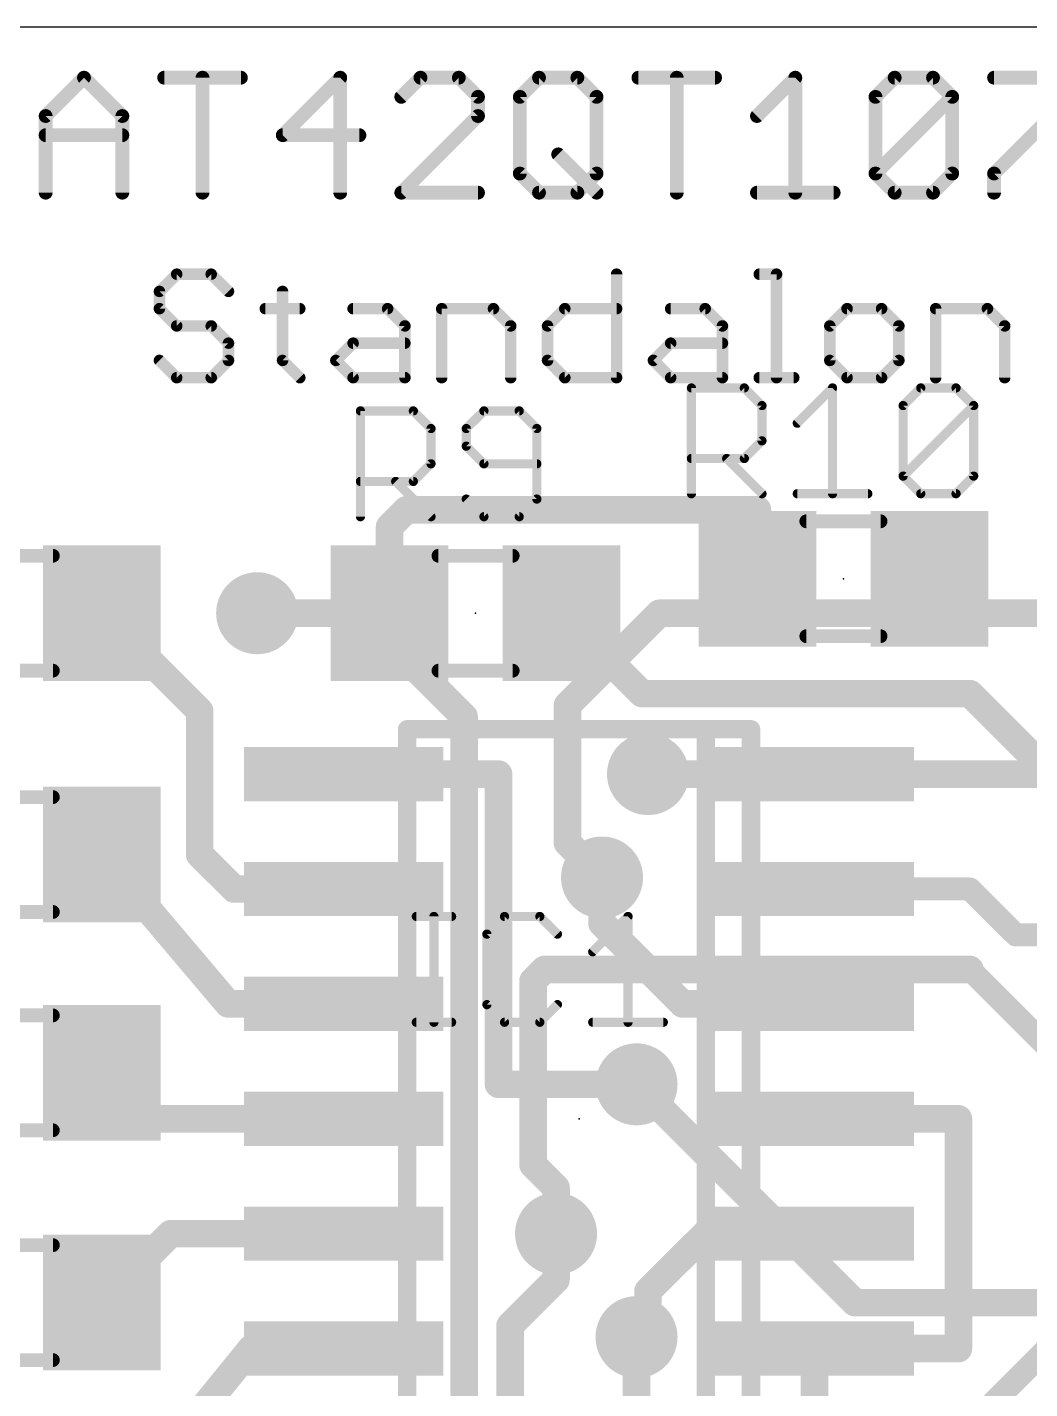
# Model space of a CAD drawing. Extents: x -13.6 to 16.6, y -4.1 to 21.3.
# Drawn here: x -6.22 to 4.85, y 6.29 to 21.34 of the extents above; entities that cross this region are included whole.
import ezdxf

# ---------------------------------------------------------------- set-up
doc = ezdxf.new("R2010")
doc.units = 0
for name, color, linetype in [('1', 12, 'CONTINUOUS'), ('16', 132, 'CONTINUOUS'), ('18', 110, 'CONTINUOUS'), ('20', 53, 'CONTINUOUS'), ('21', 53, 'CONTINUOUS'), ('23', 53, 'CONTINUOUS'), ('25', 253, 'CONTINUOUS'), ('51', 253, 'CONTINUOUS')]:
    doc.layers.add(name, color=color, linetype=linetype)

# ---------------------------------------------------------------- blocks, each defined once
blk = doc.blocks.new('RECT')
blk.add_solid([(-0.5, -0.5), (0.5, -0.5), (-0.5, 0.5), (0.5, 0.5)])
blk = doc.blocks.new('ROUNDV')
at = {"const_width": 0.5}
blk.add_lwpolyline([(0, -0.25, 1), (0, 0.25, 1), (0, -0.25)], format="xyb", dxfattribs=at)

msp = doc.modelspace()

# ---------------------------------------------------------------- linework, layer by layer
at = {"layer": '1'}
for points, const_width in [([(-2.032, 16.002), (-2.22, 15.814)], 0.3048), ([(1.844, 16.002), (-2.032, 16.002)], 0.3048), ([(1.844, 15.24), (1.844, 16.002)], 0.3048), ([(-2.22, 15.814), (-2.22, 14.859)], 0.3048), ([(3.744, 15.24), (4.125, 14.859)], 0.3048), ([(-4.318, 13.777), (-5.4, 14.859)], 0.3048), ([(-3.683, 14.859), (-2.22, 14.859)], 0.3048), ([(-0.32, 14.859), (0.569, 13.97)], 0.3048), ([(4.125, 14.859), (5.554, 14.859)], 0.3048), ([(0.569, 13.97), (4.191, 13.97)], 0.3048), ([(4.191, 13.97), (5.554, 12.607)], 0.3048), ([(-4.318, 12.192), (-4.318, 13.777)], 0.3048), ([(-2.727, 13.081), (-1.016, 13.081)], 0.3048), ([(-1.016, 13.081), (-1.016, 9.652)], 0.3048), ([(2.473, 13.081), (0.635, 13.081)], 0.3048), ([(-4.003, 10.541), (-5.4, 12.192)], 0.3048), ([(-3.937, 11.811), (-4.318, 12.192)], 0.3048), ([(0.127, 11.43), (0.127, 11.938)], 0.3048), ([(-2.727, 11.811), (-3.937, 11.811)], 0.3048), ([(4.191, 11.811), (2.473, 11.811)], 0.254), ([(4.699, 11.303), (4.191, 11.811)], 0.254), ([(1.016, 10.541), (0.127, 11.43)], 0.3048), ([(6.638, 11.303), (4.699, 11.303)], 0.254), ([(-2.727, 10.541), (-4.003, 10.541)], 0.3048), ([(1.016, 10.541), (2.473, 10.541)], 0.3048), ([(-5.4, 9.779), (-4.892, 9.271)], 0.3048), ([(-1.016, 9.652), (0.508, 9.652)], 0.3048), ([(-4.892, 9.271), (-2.727, 9.271)], 0.3048), ([(4.064, 9.271), (2.473, 9.271)], 0.3048), ([(4.064, 6.731), (4.064, 9.271)], 0.3048), ([(-4.638, 8.001), (-5.4, 7.239)], 0.3048), ([(-2.727, 8.001), (-4.638, 8.001)], 0.3048), ([(-0.381, 7.493), (-0.381, 8.001)], 0.3048), ([(1.27, 8.001), (0.635, 7.366)], 0.3048), ([(2.473, 8.001), (1.27, 8.001)], 0.3048), ([(-0.381, 7.493), (-0.889, 6.985)], 0.3048), ([(0.635, 7.366), (0.635, 6.985)], 0.3048), ([(5.554, 7.239), (4.318, 6.003)], 0.254), ([(-0.889, 6.985), (-0.889, 4.572)], 0.3048), ([(0.635, 6.985), (0.508, 6.858)], 0.3048), ([(-3.749, 6.731), (-5.4, 4.699)], 0.3048), ([(-2.727, 6.731), (-3.749, 6.731)], 0.3048), ([(2.473, 5.461), (2.473, 6.731)], 0.3048), ([(2.473, 6.731), (4.064, 6.731)], 0.3048)]:
    msp.add_lwpolyline(points, dxfattribs=dict(at, const_width=const_width))
for points, const_width in [([(-2.032, 16.0782, 1), (-2.032, 15.9258)], 0.1524), ([(-1.9781, 15.9481, 1), (-2.0859, 16.0559)], 0.1524), ([(1.9202, 16.002, 1), (1.7678, 16.002)], 0.1524), ([(1.844, 15.9258, 1), (1.844, 16.0782)], 0.1524), ([(-2.1438, 15.814, 1), (-2.2962, 15.814)], 0.1524), ([(-2.2739, 15.8679, 1), (-2.1661, 15.7601)], 0.1524), ([(3.7979, 15.2939, 1), (3.6901, 15.1861)], 0.1524), ([(1.7678, 15.24, 1), (1.9202, 15.24)], 0.1524), ([(-5.3461, 14.9129, 1), (-5.4539, 14.8051)], 0.1524), ([(-3.683, 14.9352, 1), (-3.683, 14.7828)], 0.1524), ([(-2.2962, 14.859, 1), (-2.1438, 14.859)], 0.1524), ([(-2.22, 14.7828, 1), (-2.22, 14.9352)], 0.1524), ([(-0.2661, 14.9129, 1), (-0.3739, 14.8051)], 0.1524), ([(4.125, 14.9352, 1), (4.125, 14.7828)], 0.1524), ([(4.0711, 14.8051, 1), (4.1789, 14.9129)], 0.1524), ([(0.569, 14.0462, 1), (0.569, 13.8938)], 0.1524), ([(0.5151, 13.9161, 1), (0.6229, 14.0239)], 0.1524), ([(4.2449, 14.0239, 1), (4.1371, 13.9161)], 0.1524), ([(4.191, 13.8938, 1), (4.191, 14.0462)], 0.1524), ([(-4.2418, 13.777, 1), (-4.3942, 13.777)], 0.1524), ([(-4.3719, 13.7231, 1), (-4.2641, 13.8309)], 0.1524), ([(-2.727, 13.1572, 1), (-2.727, 13.0048)], 0.1524), ([(-0.9398, 13.081, 1), (-1.0922, 13.081)], 0.1524), ([(-1.016, 13.0048, 1), (-1.016, 13.1572)], 0.1524), ([(0.635, 13.1572, 1), (0.635, 13.0048)], 0.1524), ([(2.473, 13.0048, 1), (2.473, 13.1572)], 0.1524), ([(-5.3418, 12.2412, 1), (-5.4582, 12.1428)], 0.1524), ([(-4.2641, 12.2459, 1), (-4.3719, 12.1381)], 0.1524), ([(-4.3942, 12.192, 1), (-4.2418, 12.192)], 0.1524), ([(0.2032, 11.938, 1), (0.0508, 11.938)], 0.1524), ([(-3.937, 11.8872, 1), (-3.937, 11.7348)], 0.1524), ([(-3.9909, 11.7571, 1), (-3.8831, 11.8649)], 0.1524), ([(-2.727, 11.7348, 1), (-2.727, 11.8872)], 0.1524), ([(2.473, 11.8745, 1), (2.473, 11.7475)], 0.127), ([(4.2359, 11.8559, 1), (4.1461, 11.7661)], 0.127), ([(4.191, 11.7475, 1), (4.191, 11.8745)], 0.127), ([(0.1809, 11.4839, 1), (0.0731, 11.3761)], 0.1524), ([(0.0508, 11.43, 1), (0.2032, 11.43)], 0.1524), ([(4.699, 11.3665, 1), (4.699, 11.2395)], 0.127), ([(4.6541, 11.2581, 1), (4.7439, 11.3479)], 0.127), ([(-4.003, 10.6172, 1), (-4.003, 10.4648)], 0.1524), ([(-2.727, 10.4648, 1), (-2.727, 10.6172)], 0.1524), ([(1.016, 10.6172, 1), (1.016, 10.4648)], 0.1524), ([(2.473, 10.4648, 1), (2.473, 10.6172)], 0.1524), ([(-4.0612, 10.4918, 1), (-3.9448, 10.5902)], 0.1524), ([(0.9621, 10.4871, 1), (1.0699, 10.5949)], 0.1524), ([(-5.3461, 9.8329, 1), (-5.4539, 9.7251)], 0.1524), ([(-1.016, 9.7282, 1), (-1.016, 9.5758)], 0.1524), ([(0.508, 9.5758, 1), (0.508, 9.7282)], 0.1524), ([(-1.0922, 9.652, 1), (-0.9398, 9.652)], 0.1524), ([(-4.892, 9.3472, 1), (-4.892, 9.1948)], 0.1524), ([(-4.9459, 9.2171, 1), (-4.8381, 9.3249)], 0.1524), ([(-2.727, 9.1948, 1), (-2.727, 9.3472)], 0.1524), ([(2.473, 9.3472, 1), (2.473, 9.1948)], 0.1524), ([(4.1402, 9.271, 1), (3.9878, 9.271)], 0.1524), ([(4.064, 9.1948, 1), (4.064, 9.3472)], 0.1524), ([(-4.638, 8.0772, 1), (-4.638, 7.9248)], 0.1524), ([(-4.5841, 7.9471, 1), (-4.6919, 8.0549)], 0.1524), ([(-2.727, 7.9248, 1), (-2.727, 8.0772)], 0.1524), ([(-0.3048, 8.001, 1), (-0.4572, 8.001)], 0.1524), ([(1.27, 8.0772, 1), (1.27, 7.9248)], 0.1524), ([(1.3239, 7.9471, 1), (1.2161, 8.0549)], 0.1524), ([(2.473, 7.9248, 1), (2.473, 8.0772)], 0.1524), ([(-0.4572, 7.493, 1), (-0.3048, 7.493)], 0.1524), ([(-0.3271, 7.4391, 1), (-0.4349, 7.5469)], 0.1524), ([(0.7112, 7.366, 1), (0.5588, 7.366)], 0.1524), ([(0.5811, 7.4199, 1), (0.6889, 7.3121)], 0.1524), ([(-5.4539, 7.2929, 1), (-5.3461, 7.1851)], 0.1524), ([(-0.8128, 6.985, 1), (-0.9652, 6.985)], 0.1524), ([(-0.9429, 7.0389, 1), (-0.8351, 6.9311)], 0.1524), ([(0.6889, 6.9311, 1), (0.5811, 7.0389)], 0.1524), ([(0.4541, 6.9119, 1), (0.5619, 6.8041)], 0.1524), ([(0.5588, 6.985, 1), (0.7112, 6.985)], 0.1524), ([(-3.749, 6.8072, 1), (-3.749, 6.6548)], 0.1524), ([(-3.6899, 6.6829, 1), (-3.8081, 6.7791)], 0.1524), ([(-2.727, 6.6548, 1), (-2.727, 6.8072)], 0.1524), ([(2.5492, 6.731, 1), (2.3968, 6.731)], 0.1524), ([(2.473, 6.8072, 1), (2.473, 6.6548)], 0.1524), ([(3.9878, 6.731, 1), (4.1402, 6.731)], 0.1524), ([(4.064, 6.6548, 1), (4.064, 6.8072)], 0.1524)]:
    msp.add_lwpolyline(points, format="xyb", dxfattribs=dict(at, const_width=const_width))
at = {"layer": '16'}
for points, const_width in [([(-2.54, 14.859), (-3.683, 14.859)], 0.3048), ([(-1.397, 13.716), (-2.54, 14.859)], 0.3048), ([(0.762, 14.859), (-0.254, 13.843)], 0.3048), ([(0.762, 14.859), (10.541, 14.859)], 0.3048), ([(-1.397, 13.716), (-1.397, 5.08)], 0.3048), ([(-0.254, 13.843), (-0.254, 12.319)], 0.3048), ([(0.635, 13.081), (7.747, 13.081)], 0.3048), ([(-0.254, 12.319), (0.127, 11.938)], 0.3048), ([(-0.508, 10.922), (-0.635, 10.795)], 0.3048), ([(4.191, 10.922), (-0.508, 10.922)], 0.3048), ([(4.191, 10.922), (6.477, 8.636)], 0.254), ([(-0.635, 10.795), (-0.635, 8.763)], 0.3048), ([(2.921, 7.239), (0.508, 9.652)], 0.3048), ([(-0.635, 8.763), (-0.381, 8.509)], 0.3048), ([(-0.381, 8.509), (-0.381, 8.001)], 0.3048), ([(2.921, 7.239), (10.541, 7.239)], 0.3048), ([(0.508, 6.858), (0.508, 5.207)], 0.3048)]:
    msp.add_lwpolyline(points, dxfattribs=dict(at, const_width=const_width))
for points, const_width in [([(-3.683, 14.9352, 1), (-3.683, 14.7828)], 0.1524), ([(-2.4861, 14.9129, 1), (-2.5939, 14.8051)], 0.1524), ([(-2.54, 14.7828, 1), (-2.54, 14.9352)], 0.1524), ([(0.762, 14.9352, 1), (0.762, 14.7828)], 0.1524), ([(0.8159, 14.8051, 1), (0.7081, 14.9129)], 0.1524), ([(-1.3208, 13.716, 1), (-1.4732, 13.716)], 0.1524), ([(-1.4509, 13.6621, 1), (-1.3431, 13.7699)], 0.1524), ([(-0.1778, 13.843, 1), (-0.3302, 13.843)], 0.1524), ([(-0.3079, 13.8969, 1), (-0.2001, 13.7891)], 0.1524), ([(0.635, 13.1572, 1), (0.635, 13.0048)], 0.1524), ([(-0.2001, 12.3729, 1), (-0.3079, 12.2651)], 0.1524), ([(-0.3302, 12.319, 1), (-0.1778, 12.319)], 0.1524), ([(0.0731, 11.8841, 1), (0.1809, 11.9919)], 0.1524), ([(-0.508, 10.9982, 1), (-0.508, 10.8458)], 0.1524), ([(-0.4541, 10.8681, 1), (-0.5619, 10.9759)], 0.1524), ([(4.2359, 10.9669, 1), (4.1461, 10.8771)], 0.127), ([(4.191, 10.8458, 1), (4.191, 10.9982)], 0.1524), ([(-0.5588, 10.795, 1), (-0.7112, 10.795)], 0.1524), ([(-0.6889, 10.8489, 1), (-0.5811, 10.7411)], 0.1524), ([(0.5619, 9.7059, 1), (0.4541, 9.5981)], 0.1524), ([(-0.5811, 8.8169, 1), (-0.6889, 8.7091)], 0.1524), ([(-0.7112, 8.763, 1), (-0.5588, 8.763)], 0.1524), ([(-0.3048, 8.509, 1), (-0.4572, 8.509)], 0.1524), ([(-0.4349, 8.4551, 1), (-0.3271, 8.5629)], 0.1524), ([(-0.4572, 8.001, 1), (-0.3048, 8.001)], 0.1524), ([(2.921, 7.3152, 1), (2.921, 7.1628)], 0.1524), ([(2.8671, 7.1851, 1), (2.9749, 7.2929)], 0.1524), ([(0.5842, 6.858, 1), (0.4318, 6.858)], 0.1524)]:
    msp.add_lwpolyline(points, format="xyb", dxfattribs=dict(at, const_width=const_width))
at = {"layer": '20'}
msp.add_line((9.271, 21.336), (-8.509, 21.336), dxfattribs=at)
at = {"layer": '21'}
for points, const_width in [([(-6.0198, 20.3546), (-5.5961, 20.7783)], 0.1524), ([(-5.5961, 20.7783), (-5.1724, 20.3546)], 0.1524), ([(-4.7101, 20.7783), (-3.8627, 20.7783)], 0.1524), ([(-4.2864, 19.5072), (-4.2864, 20.7783)], 0.1524), ([(-2.7648, 20.7783), (-3.4003, 20.1427)], 0.1524), ([(-2.7648, 19.5072), (-2.7648, 20.7783)], 0.1524), ([(-1.8788, 20.7783), (-2.0906, 20.5664)], 0.1524), ([(-1.4551, 20.7783), (-1.8788, 20.7783)], 0.1524), ([(-1.2432, 20.5664), (-1.4551, 20.7783)], 0.1524), ([(-0.7809, 20.5664), (-0.5691, 20.7783)], 0.1524), ([(-0.5691, 20.7783), (-0.1454, 20.7783)], 0.1524), ([(-0.1454, 20.7783), (0.0665, 20.5664)], 0.1524), ([(0.5288, 20.7783), (1.3762, 20.7783)], 0.1524), ([(0.9525, 19.5072), (0.9525, 20.7783)], 0.1524), ([(1.8386, 20.3546), (2.2622, 20.7783)], 0.1524), ([(2.2622, 20.7783), (2.2622, 19.5072)], 0.1524), ([(3.1483, 20.5664), (3.3601, 20.7783)], 0.1524), ([(3.3601, 20.7783), (3.7838, 20.7783)], 0.1524), ([(3.7838, 20.7783), (3.9957, 20.5664)], 0.1524), ([(4.458, 20.7783), (5.3054, 20.7783)], 0.1524), ([(-1.2432, 20.3546), (-1.2432, 20.5664)], 0.1524), ([(-0.7809, 19.719), (-0.7809, 20.5664)], 0.1524), ([(0.0665, 20.5664), (0.0665, 19.719)], 0.1524), ([(3.1483, 19.719), (3.1483, 20.5664)], 0.1524), ([(3.1483, 19.719), (3.9957, 20.5664)], 0.1524), ([(3.9957, 20.5664), (3.9957, 19.719)], 0.1524), ([(5.3054, 20.5664), (4.458, 19.719)], 0.1524), ([(-6.0198, 19.5072), (-6.0198, 20.3546)], 0.1524), ([(-5.1724, 20.3546), (-5.1724, 19.5072)], 0.1524), ([(-2.0906, 19.5072), (-1.2432, 20.3546)], 0.1524), ([(-6.0198, 20.1427), (-5.1724, 20.1427)], 0.1524), ([(-3.4003, 20.1427), (-2.553, 20.1427)], 0.1524), ([(-0.3572, 19.9309), (0.0665, 19.5072)], 0.1524), ([(-0.5691, 19.5072), (-0.7809, 19.719)], 0.1524), ([(0.0665, 19.719), (-0.1454, 19.5072)], 0.1524), ([(3.3601, 19.5072), (3.1483, 19.719)], 0.1524), ([(3.9957, 19.719), (3.7838, 19.5072)], 0.1524), ([(4.458, 19.719), (4.458, 19.5072)], 0.1524), ([(-1.2432, 19.5072), (-2.0906, 19.5072)], 0.1524), ([(-0.1454, 19.5072), (-0.5691, 19.5072)], 0.1524), ([(1.8386, 19.5072), (2.6859, 19.5072)], 0.1524), ([(3.7838, 19.5072), (3.3601, 19.5072)], 0.1524), ([(-4.5718, 18.6065), (-4.7625, 18.4158)], 0.127), ([(-4.1905, 18.6065), (-4.5718, 18.6065)], 0.127), ([(-3.9999, 18.4158), (-4.1905, 18.6065)], 0.127), ([(0.2879, 18.6065), (0.2879, 17.4625)], 0.127), ([(1.8641, 18.6065), (2.0547, 18.6065)], 0.127), ([(2.0547, 18.6065), (2.0547, 17.4625)], 0.127), ([(-4.7625, 18.4158), (-4.7625, 18.2251)], 0.127), ([(-3.4024, 18.4158), (-3.4024, 17.6532)], 0.127), ([(-4.7625, 18.2251), (-4.5718, 18.0345)], 0.127), ([(-3.5931, 18.2251), (-3.2118, 18.2251)], 0.127), ([(-2.6228, 18.2251), (-2.2415, 18.2251)], 0.127), ([(-2.2415, 18.2251), (-2.0509, 18.0345)], 0.127), ([(-1.6441, 17.4625), (-1.6441, 18.2251)], 0.127), ([(-1.6441, 18.2251), (-1.0721, 18.2251)], 0.127), ([(-1.0721, 18.2251), (-0.8815, 18.0345)], 0.127), ([(-0.4747, 18.0345), (-0.2841, 18.2251)], 0.127), ([(-0.2841, 18.2251), (0.2879, 18.2251)], 0.127), ([(0.8853, 18.2251), (1.2667, 18.2251)], 0.127), ([(1.2667, 18.2251), (1.4573, 18.0345)], 0.127), ([(2.8343, 18.2251), (2.6437, 18.0345)], 0.127), ([(3.2157, 18.2251), (2.8343, 18.2251)], 0.127), ([(3.4063, 18.0345), (3.2157, 18.2251)], 0.127), ([(3.8131, 17.4625), (3.8131, 18.2251)], 0.127), ([(3.8131, 18.2251), (4.3851, 18.2251)], 0.127), ([(4.3851, 18.2251), (4.5757, 18.0345)], 0.127), ([(-4.5718, 18.0345), (-4.1905, 18.0345)], 0.127), ([(-4.1905, 18.0345), (-3.9999, 17.8438)], 0.127), ([(-2.0509, 18.0345), (-2.0509, 17.4625)], 0.127), ([(-0.8815, 18.0345), (-0.8815, 17.4625)], 0.127), ([(-0.4747, 17.6532), (-0.4747, 18.0345)], 0.127), ([(1.4573, 18.0345), (1.4573, 17.4625)], 0.127), ([(2.6437, 18.0345), (2.6437, 17.6532)], 0.127), ([(3.4063, 17.6532), (3.4063, 18.0345)], 0.127), ([(4.5757, 18.0345), (4.5757, 17.4625)], 0.127), ([(-3.9999, 17.8438), (-3.9999, 17.6532)], 0.127), ([(-2.8135, 17.6532), (-2.6228, 17.8438)], 0.127), ([(-2.6228, 17.8438), (-2.0509, 17.8438)], 0.127), ([(0.6947, 17.6532), (0.8853, 17.8438)], 0.127), ([(0.8853, 17.8438), (1.4573, 17.8438)], 0.127), ([(-4.5718, 17.4625), (-4.7625, 17.6532)], 0.127), ([(-3.9999, 17.6532), (-4.1905, 17.4625)], 0.127), ([(-3.4024, 17.6532), (-3.2118, 17.4625)], 0.127), ([(-2.6228, 17.4625), (-2.8135, 17.6532)], 0.127), ([(-0.2841, 17.4625), (-0.4747, 17.6532)], 0.127), ([(0.8853, 17.4625), (0.6947, 17.6532)], 0.127), ([(2.6437, 17.6532), (2.8343, 17.4625)], 0.127), ([(3.2157, 17.4625), (3.4063, 17.6532)], 0.127), ([(-4.1905, 17.4625), (-4.5718, 17.4625)], 0.127), ([(-2.0509, 17.4625), (-2.6228, 17.4625)], 0.127), ([(0.2879, 17.4625), (-0.2841, 17.4625)], 0.127), ([(1.4573, 17.4625), (0.8853, 17.4625)], 0.127), ([(1.8641, 17.4625), (2.2454, 17.4625)], 0.127), ([(2.8343, 17.4625), (3.2157, 17.4625)], 0.127)]:
    msp.add_lwpolyline(points, dxfattribs=dict(at, const_width=const_width))
for points, const_width in [([(-5.5692, 20.8052, 1), (-5.623, 20.7513)], 0.0762), ([(-5.5692, 20.7513, 1), (-5.623, 20.8052)], 0.0762), ([(-4.7101, 20.8164, 1), (-4.7101, 20.7402)], 0.0762), ([(-4.2483, 20.7783, 1), (-4.3245, 20.7783)], 0.0762), ([(-3.8627, 20.7402, 1), (-3.8627, 20.8164)], 0.0762), ([(-2.7267, 20.7783, 1), (-2.8029, 20.7783)], 0.0762), ([(-2.7379, 20.7513, 1), (-2.7918, 20.8052)], 0.0762), ([(-1.8788, 20.8164, 1), (-1.8788, 20.7402)], 0.0762), ([(-1.8518, 20.7513, 1), (-1.9057, 20.8052)], 0.0762), ([(-1.4281, 20.8052, 1), (-1.482, 20.7513)], 0.0762), ([(-1.4551, 20.7402, 1), (-1.4551, 20.8164)], 0.0762), ([(-0.5691, 20.8164, 1), (-0.5691, 20.7402)], 0.0762), ([(-0.5421, 20.7513, 1), (-0.596, 20.8052)], 0.0762), ([(-0.1184, 20.8052, 1), (-0.1723, 20.7513)], 0.0762), ([(-0.1454, 20.7402, 1), (-0.1454, 20.8164)], 0.0762), ([(0.5288, 20.8164, 1), (0.5288, 20.7402)], 0.0762), ([(0.9906, 20.7783, 1), (0.9144, 20.7783)], 0.0762), ([(1.3762, 20.7402, 1), (1.3762, 20.8164)], 0.0762), ([(2.3003, 20.7783, 1), (2.2241, 20.7783)], 0.0762), ([(2.2892, 20.7513, 1), (2.2353, 20.8052)], 0.0762), ([(3.3601, 20.8164, 1), (3.3601, 20.7402)], 0.0762), ([(3.3871, 20.7513, 1), (3.3332, 20.8052)], 0.0762), ([(3.8108, 20.8052, 1), (3.7569, 20.7513)], 0.0762), ([(3.7838, 20.7402, 1), (3.7838, 20.8164)], 0.0762), ([(4.458, 20.8164, 1), (4.458, 20.7402)], 0.0762), ([(-2.1176, 20.5934, 1), (-2.0637, 20.5395)], 0.0762), ([(-1.2051, 20.5664, 1), (-1.2813, 20.5664)], 0.0762), ([(-1.2702, 20.5395, 1), (-1.2163, 20.5934)], 0.0762), ([(-0.7428, 20.5664, 1), (-0.819, 20.5664)], 0.0762), ([(-0.8078, 20.5934, 1), (-0.754, 20.5395)], 0.0762), ([(0.1046, 20.5664, 1), (0.0284, 20.5664)], 0.0762), ([(0.0396, 20.5395, 1), (0.0934, 20.5934)], 0.0762), ([(3.1213, 20.5934, 1), (3.1752, 20.5395)], 0.0762), ([(3.1864, 20.5664, 1), (3.1102, 20.5664)], 0.0762), ([(4.0338, 20.5664, 1), (3.9576, 20.5664)], 0.0762), ([(4.0226, 20.5395, 1), (3.9687, 20.5934)], 0.0762), ([(3.9687, 20.5395, 1), (4.0226, 20.5934)], 0.0762), ([(-5.9817, 20.3546, 1), (-6.0579, 20.3546)], 0.0762), ([(-6.0467, 20.3815, 1), (-5.9929, 20.3276)], 0.0762), ([(-5.1343, 20.3546, 1), (-5.2105, 20.3546)], 0.0762), ([(-5.1994, 20.3276, 1), (-5.1455, 20.3815)], 0.0762), ([(-1.2813, 20.3546, 1), (-1.2051, 20.3546)], 0.0762), ([(-1.2163, 20.3276, 1), (-1.2702, 20.3815)], 0.0762), ([(1.8116, 20.3815, 1), (1.8655, 20.3276)], 0.0762), ([(-6.0198, 20.1808, 1), (-6.0198, 20.1046)], 0.0762), ([(-5.1724, 20.1046, 1), (-5.1724, 20.1808)], 0.0762), ([(-3.4273, 20.1697, 1), (-3.3734, 20.1158)], 0.0762), ([(-3.4003, 20.1808, 1), (-3.4003, 20.1046)], 0.0762), ([(-2.553, 20.1046, 1), (-2.553, 20.1808)], 0.0762), ([(-0.3303, 19.9578, 1), (-0.3841, 19.904)], 0.0762), ([(-0.754, 19.746, 1), (-0.8078, 19.6921)], 0.0762), ([(-0.819, 19.719, 1), (-0.7428, 19.719)], 0.0762), ([(0.0284, 19.719, 1), (0.1046, 19.719)], 0.0762), ([(0.0934, 19.6921, 1), (0.0396, 19.746)], 0.0762), ([(3.1752, 19.746, 1), (3.1213, 19.6921)], 0.0762), ([(3.1213, 19.746, 1), (3.1752, 19.6921)], 0.0762), ([(3.1102, 19.719, 1), (3.1864, 19.719)], 0.0762), ([(3.9576, 19.719, 1), (4.0338, 19.719)], 0.0762), ([(4.0226, 19.6921, 1), (3.9687, 19.746)], 0.0762), ([(4.4961, 19.719, 1), (4.4199, 19.719)], 0.0762), ([(4.4311, 19.746, 1), (4.4849, 19.6921)], 0.0762), ([(-2.0906, 19.5453, 1), (-2.0906, 19.4691)], 0.0762), ([(-2.1176, 19.5341, 1), (-2.0637, 19.4803)], 0.0762), ([(-1.2432, 19.4691, 1), (-1.2432, 19.5453)], 0.0762), ([(-0.5691, 19.5453, 1), (-0.5691, 19.4691)], 0.0762), ([(-0.596, 19.4803, 1), (-0.5421, 19.5341)], 0.0762), ([(-0.1723, 19.5341, 1), (-0.1184, 19.4803)], 0.0762), ([(-0.1454, 19.4691, 1), (-0.1454, 19.5453)], 0.0762), ([(0.0395, 19.4803, 1), (0.0934, 19.5341)], 0.0762), ([(1.8386, 19.5453, 1), (1.8386, 19.4691)], 0.0762), ([(2.6859, 19.4691, 1), (2.6859, 19.5453)], 0.0762), ([(3.3601, 19.5453, 1), (3.3601, 19.4691)], 0.0762), ([(3.3332, 19.4803, 1), (3.3871, 19.5341)], 0.0762), ([(3.7569, 19.5341, 1), (3.8108, 19.4803)], 0.0762), ([(3.7838, 19.4691, 1), (3.7838, 19.5453)], 0.0762), ([(-6.0579, 19.5072, 1), (-5.9817, 19.5072)], 0.0762), ([(-5.2105, 19.5072, 1), (-5.1343, 19.5072)], 0.0762), ([(-4.3245, 19.5072, 1), (-4.2483, 19.5072)], 0.0762), ([(-2.8029, 19.5072, 1), (-2.7267, 19.5072)], 0.0762), ([(0.9144, 19.5072, 1), (0.9906, 19.5072)], 0.0762), ([(2.2241, 19.5072, 1), (2.3003, 19.5072)], 0.0762), ([(4.4199, 19.5072, 1), (4.4961, 19.5072)], 0.0762), ([(-4.5718, 18.6382, 1), (-4.5718, 18.5747)], 0.0635), ([(-4.5494, 18.584, 1), (-4.5943, 18.6289)], 0.0635), ([(-4.1681, 18.6289, 1), (-4.213, 18.584)], 0.0635), ([(-4.1905, 18.5747, 1), (-4.1905, 18.6382)], 0.0635), ([(0.3197, 18.6065, 1), (0.2562, 18.6065)], 0.0635), ([(1.8641, 18.6382, 1), (1.8641, 18.5747)], 0.0635), ([(2.0865, 18.6065, 1), (2.023, 18.6065)], 0.0635), ([(2.0547, 18.5747, 1), (2.0547, 18.6382)], 0.0635), ([(-4.785, 18.4383, 1), (-4.74, 18.3934)], 0.0635), ([(-4.7308, 18.4158, 1), (-4.7942, 18.4158)], 0.0635), ([(-4.0223, 18.3934, 1), (-3.9774, 18.4383)], 0.0635), ([(-3.3707, 18.4158, 1), (-3.4342, 18.4158)], 0.0635), ([(-4.74, 18.2476, 1), (-4.785, 18.2027)], 0.0635), ([(-4.7942, 18.2251, 1), (-4.7308, 18.2251)], 0.0635), ([(-3.5931, 18.2569, 1), (-3.5931, 18.1934)], 0.0635), ([(-3.2118, 18.1934, 1), (-3.2118, 18.2569)], 0.0635), ([(-2.6228, 18.2569, 1), (-2.6228, 18.1934)], 0.0635), ([(-2.2191, 18.2476, 1), (-2.264, 18.2027)], 0.0635), ([(-2.2415, 18.1934, 1), (-2.2415, 18.2569)], 0.0635), ([(-1.6441, 18.2569, 1), (-1.6441, 18.1934)], 0.0635), ([(-1.6124, 18.2251, 1), (-1.6759, 18.2251)], 0.0635), ([(-1.0497, 18.2476, 1), (-1.0946, 18.2027)], 0.0635), ([(-1.0721, 18.1934, 1), (-1.0721, 18.2569)], 0.0635), ([(-0.2841, 18.2569, 1), (-0.2841, 18.1934)], 0.0635), ([(-0.2616, 18.2027, 1), (-0.3065, 18.2476)], 0.0635), ([(0.2879, 18.1934, 1), (0.2879, 18.2569)], 0.0635), ([(0.8853, 18.2569, 1), (0.8853, 18.1934)], 0.0635), ([(1.2891, 18.2476, 1), (1.2442, 18.2027)], 0.0635), ([(1.2667, 18.1934, 1), (1.2667, 18.2569)], 0.0635), ([(2.8343, 18.2569, 1), (2.8343, 18.1934)], 0.0635), ([(2.8568, 18.2027, 1), (2.8119, 18.2476)], 0.0635), ([(3.2381, 18.2476, 1), (3.1932, 18.2027)], 0.0635), ([(3.2157, 18.1934, 1), (3.2157, 18.2569)], 0.0635), ([(3.8448, 18.2251, 1), (3.7813, 18.2251)], 0.0635), ([(3.8131, 18.2569, 1), (3.8131, 18.1934)], 0.0635), ([(4.4075, 18.2476, 1), (4.3626, 18.2027)], 0.0635), ([(4.3851, 18.1934, 1), (4.3851, 18.2569)], 0.0635), ([(-4.5718, 18.0662, 1), (-4.5718, 18.0027)], 0.0635), ([(-4.5943, 18.012, 1), (-4.5494, 18.0569)], 0.0635), ([(-4.1681, 18.0569, 1), (-4.213, 18.012)], 0.0635), ([(-4.1905, 18.0027, 1), (-4.1905, 18.0662)], 0.0635), ([(-2.0191, 18.0345, 1), (-2.0826, 18.0345)], 0.0635), ([(-2.0733, 18.012, 1), (-2.0284, 18.0569)], 0.0635), ([(-0.8497, 18.0345, 1), (-0.9132, 18.0345)], 0.0635), ([(-0.9039, 18.012, 1), (-0.859, 18.0569)], 0.0635), ([(-0.443, 18.0345, 1), (-0.5065, 18.0345)], 0.0635), ([(-0.4972, 18.0569, 1), (-0.4523, 18.012)], 0.0635), ([(1.4891, 18.0345, 1), (1.4256, 18.0345)], 0.0635), ([(1.4349, 18.012, 1), (1.4798, 18.0569)], 0.0635), ([(2.6754, 18.0345, 1), (2.6119, 18.0345)], 0.0635), ([(2.6212, 18.0569, 1), (2.6661, 18.012)], 0.0635), ([(3.4381, 18.0345, 1), (3.3746, 18.0345)], 0.0635), ([(3.3839, 18.012, 1), (3.4288, 18.0569)], 0.0635), ([(4.6075, 18.0345, 1), (4.544, 18.0345)], 0.0635), ([(4.5533, 18.012, 1), (4.5982, 18.0569)], 0.0635), ([(-3.9681, 17.8438, 1), (-4.0316, 17.8438)], 0.0635), ([(-4.0223, 17.8214, 1), (-3.9774, 17.8663)], 0.0635), ([(-2.6228, 17.8756, 1), (-2.6228, 17.8121)], 0.0635), ([(-2.6004, 17.8214, 1), (-2.6453, 17.8663)], 0.0635), ([(-2.0509, 17.8121, 1), (-2.0509, 17.8756)], 0.0635), ([(0.8853, 17.8756, 1), (0.8853, 17.8121)], 0.0635), ([(0.9078, 17.8214, 1), (0.8629, 17.8663)], 0.0635), ([(1.4573, 17.8121, 1), (1.4573, 17.8756)], 0.0635), ([(-4.74, 17.6756, 1), (-4.785, 17.6307)], 0.0635), ([(-4.0316, 17.6532, 1), (-3.9681, 17.6532)], 0.0635), ([(-3.9774, 17.6307, 1), (-4.0223, 17.6756)], 0.0635), ([(-3.4342, 17.6532, 1), (-3.3707, 17.6532)], 0.0635), ([(-3.38, 17.6756, 1), (-3.4249, 17.6307)], 0.0635), ([(-2.7911, 17.6756, 1), (-2.836, 17.6307)], 0.0635), ([(-2.836, 17.6756, 1), (-2.7911, 17.6307)], 0.0635), ([(-0.4523, 17.6756, 1), (-0.4972, 17.6307)], 0.0635), ([(-0.5065, 17.6532, 1), (-0.443, 17.6532)], 0.0635), ([(0.7171, 17.6756, 1), (0.6722, 17.6307)], 0.0635), ([(0.6722, 17.6756, 1), (0.7171, 17.6307)], 0.0635), ([(2.6661, 17.6756, 1), (2.6212, 17.6307)], 0.0635), ([(2.6119, 17.6532, 1), (2.6754, 17.6532)], 0.0635), ([(3.3746, 17.6532, 1), (3.4381, 17.6532)], 0.0635), ([(3.4288, 17.6307, 1), (3.3839, 17.6756)], 0.0635), ([(-4.5718, 17.4943, 1), (-4.5718, 17.4308)], 0.0635), ([(-4.5943, 17.44, 1), (-4.5494, 17.485)], 0.0635), ([(-4.213, 17.485, 1), (-4.1681, 17.44)], 0.0635), ([(-4.1905, 17.4308, 1), (-4.1905, 17.4943)], 0.0635), ([(-3.2342, 17.44, 1), (-3.1893, 17.485)], 0.0635), ([(-2.6228, 17.4943, 1), (-2.6228, 17.4308)], 0.0635), ([(-2.6453, 17.44, 1), (-2.6004, 17.485)], 0.0635), ([(-2.0826, 17.4625, 1), (-2.0191, 17.4625)], 0.0635), ([(-2.0509, 17.4308, 1), (-2.0509, 17.4943)], 0.0635), ([(-1.6759, 17.4625, 1), (-1.6124, 17.4625)], 0.0635), ([(-0.9132, 17.4625, 1), (-0.8497, 17.4625)], 0.0635), ([(-0.2841, 17.4943, 1), (-0.2841, 17.4308)], 0.0635), ([(-0.3065, 17.44, 1), (-0.2616, 17.485)], 0.0635), ([(0.2562, 17.4625, 1), (0.3197, 17.4625)], 0.0635), ([(0.2879, 17.4308, 1), (0.2879, 17.4943)], 0.0635), ([(0.8853, 17.4943, 1), (0.8853, 17.4308)], 0.0635), ([(0.8629, 17.44, 1), (0.9078, 17.485)], 0.0635), ([(1.4256, 17.4625, 1), (1.4891, 17.4625)], 0.0635), ([(1.4573, 17.4308, 1), (1.4573, 17.4943)], 0.0635), ([(1.8641, 17.4943, 1), (1.8641, 17.4308)], 0.0635), ([(2.023, 17.4625, 1), (2.0865, 17.4625)], 0.0635), ([(2.2454, 17.4308, 1), (2.2454, 17.4943)], 0.0635), ([(2.8343, 17.4943, 1), (2.8343, 17.4308)], 0.0635), ([(2.8119, 17.44, 1), (2.8568, 17.485)], 0.0635), ([(3.1932, 17.485, 1), (3.2381, 17.44)], 0.0635), ([(3.2157, 17.4308, 1), (3.2157, 17.4943)], 0.0635), ([(3.7813, 17.4625, 1), (3.8448, 17.4625)], 0.0635), ([(4.544, 17.4625, 1), (4.6075, 17.4625)], 0.0635)]:
    msp.add_lwpolyline(points, format="xyb", dxfattribs=dict(at, const_width=const_width))
at = {"layer": '23'}
for p in [(2.794, 15.24), (-1.27, 14.859), (-0.127, 9.271)]:
    msp.add_point(p, dxfattribs=at)
at = {"layer": '25', "const_width": 0.1016}
for points in [[(1.1146, 16.1798), (1.1146, 17.3492)], [(1.1146, 17.3492), (1.6993, 17.3492)], [(1.6993, 17.3492), (1.8942, 17.1543)], [(2.284, 16.9594), (2.6738, 17.3492)], [(2.6738, 17.3492), (2.6738, 16.1798)], [(3.4534, 17.1543), (3.6483, 17.3492)], [(3.6483, 17.3492), (4.0381, 17.3492)], [(4.0381, 17.3492), (4.233, 17.1543)], [(1.8942, 17.1543), (1.8942, 16.7645)], [(3.4534, 16.3747), (3.4534, 17.1543)], [(3.4534, 16.3747), (4.233, 17.1543)], [(4.233, 17.1543), (4.233, 16.3747)], [(-2.542, 15.9258), (-2.542, 17.0952)], [(-2.542, 17.0952), (-1.9573, 17.0952)], [(-1.9573, 17.0952), (-1.7624, 16.9003)], [(-1.1777, 17.0952), (-1.3726, 16.9003)], [(-0.7879, 17.0952), (-1.1777, 17.0952)], [(-0.593, 16.9003), (-0.7879, 17.0952)], [(-1.7624, 16.9003), (-1.7624, 16.5105)], [(-1.3726, 16.9003), (-1.3726, 16.7054)], [(-0.593, 16.1207), (-0.593, 16.9003)], [(-1.3726, 16.7054), (-1.1777, 16.5105)], [(1.8942, 16.7645), (1.6993, 16.5696)], [(-1.7624, 16.5105), (-1.9573, 16.3156)], [(-1.1777, 16.5105), (-0.593, 16.5105)], [(1.6993, 16.5696), (1.1146, 16.5696)], [(1.5044, 16.5696), (1.8942, 16.1798)], [(3.6483, 16.1798), (3.4534, 16.3747)], [(4.233, 16.3747), (4.0381, 16.1798)], [(-1.9573, 16.3156), (-2.542, 16.3156)], [(-2.1522, 16.3156), (-1.7624, 15.9258)], [(-1.3726, 16.1207), (-1.1777, 15.9258)], [(-0.7879, 15.9258), (-0.593, 16.1207)], [(2.284, 16.1798), (3.0636, 16.1798)], [(4.0381, 16.1798), (3.6483, 16.1798)], [(-1.1777, 15.9258), (-0.7879, 15.9258)], [(-1.9246, 11.5072), (-1.5348, 11.5072)], [(-1.7297, 10.3378), (-1.7297, 11.5072)], [(-0.9501, 11.5072), (-1.145, 11.3123)], [(-0.5603, 11.5072), (-0.9501, 11.5072)], [(-0.3654, 11.3123), (-0.5603, 11.5072)], [(0.0244, 11.1174), (0.4142, 11.5072)], [(0.4142, 11.5072), (0.4142, 10.3378)], [(-1.145, 11.3123), (-1.145, 10.5327)], [(-1.145, 10.5327), (-0.9501, 10.3378)], [(-0.5603, 10.3378), (-0.3654, 10.5327)], [(-1.9246, 10.3378), (-1.5348, 10.3378)], [(-0.9501, 10.3378), (-0.5603, 10.3378)], [(0.0244, 10.3378), (0.804, 10.3378)]]:
    msp.add_lwpolyline(points, dxfattribs=at)
at = {"layer": '25', "const_width": 0.0508}
for points in [[(1.14, 17.3492, 1), (1.0892, 17.3492)], [(1.1146, 17.3746, 1), (1.1146, 17.3238)], [(1.7173, 17.3672, 1), (1.6813, 17.3312)], [(1.6993, 17.3238, 1), (1.6993, 17.3746)], [(2.6992, 17.3492, 1), (2.6484, 17.3492)], [(2.6918, 17.3312, 1), (2.6558, 17.3672)], [(3.6483, 17.3746, 1), (3.6483, 17.3238)], [(3.6663, 17.3312, 1), (3.6303, 17.3672)], [(4.0561, 17.3672, 1), (4.0201, 17.3312)], [(4.0381, 17.3238, 1), (4.0381, 17.3746)], [(1.9196, 17.1543, 1), (1.8688, 17.1543)], [(1.8762, 17.1363, 1), (1.9122, 17.1723)], [(3.4354, 17.1723, 1), (3.4714, 17.1363)], [(3.4788, 17.1543, 1), (3.428, 17.1543)], [(4.2584, 17.1543, 1), (4.2076, 17.1543)], [(4.251, 17.1363, 1), (4.215, 17.1723)], [(4.215, 17.1363, 1), (4.251, 17.1723)], [(-2.5166, 17.0952, 1), (-2.5674, 17.0952)], [(-2.542, 17.1206, 1), (-2.542, 17.0698)], [(-1.9393, 17.1132, 1), (-1.9753, 17.0772)], [(-1.9573, 17.0698, 1), (-1.9573, 17.1206)], [(-1.1777, 17.1206, 1), (-1.1777, 17.0698)], [(-1.1597, 17.0772, 1), (-1.1957, 17.1132)], [(-0.7699, 17.1132, 1), (-0.8059, 17.0772)], [(-0.7879, 17.0698, 1), (-0.7879, 17.1206)], [(-1.737, 16.9003, 1), (-1.7878, 16.9003)], [(-1.7804, 16.8823, 1), (-1.7444, 16.9183)], [(-1.3906, 16.9183, 1), (-1.3546, 16.8823)], [(-1.3472, 16.9003, 1), (-1.398, 16.9003)], [(-0.5676, 16.9003, 1), (-0.6184, 16.9003)], [(-0.611, 16.8823, 1), (-0.575, 16.9183)], [(2.266, 16.9774, 1), (2.302, 16.9414)], [(-1.3546, 16.7234, 1), (-1.3906, 16.6874)], [(-1.398, 16.7054, 1), (-1.3472, 16.7054)], [(1.8688, 16.7645, 1), (1.9196, 16.7645)], [(1.9122, 16.7465, 1), (1.8762, 16.7825)], [(-1.7444, 16.4925, 1), (-1.7804, 16.5285)], [(-1.1777, 16.5359, 1), (-1.1777, 16.4851)], [(-0.593, 16.4851, 1), (-0.593, 16.5359)], [(1.1146, 16.595, 1), (1.1146, 16.5442)], [(1.5224, 16.5876, 1), (1.4864, 16.5516)], [(1.6813, 16.5876, 1), (1.7173, 16.5516)], [(1.6993, 16.5442, 1), (1.6993, 16.595)], [(-1.7878, 16.5105, 1), (-1.737, 16.5105)], [(-1.1957, 16.4925, 1), (-1.1597, 16.5285)], [(3.4714, 16.3927, 1), (3.4354, 16.3567)], [(3.4354, 16.3927, 1), (3.4714, 16.3567)], [(4.251, 16.3567, 1), (4.215, 16.3927)], [(-2.542, 16.341, 1), (-2.542, 16.2902)], [(-2.1342, 16.3336, 1), (-2.1702, 16.2976)], [(-1.9753, 16.3336, 1), (-1.9393, 16.2976)], [(-1.9573, 16.2902, 1), (-1.9573, 16.341)], [(3.428, 16.3747, 1), (3.4788, 16.3747)], [(4.2076, 16.3747, 1), (4.2584, 16.3747)], [(-1.3546, 16.1387, 1), (-1.3906, 16.1027)], [(-0.6184, 16.1207, 1), (-0.5676, 16.1207)], [(-0.575, 16.1027, 1), (-0.611, 16.1387)], [(1.0892, 16.1798, 1), (1.14, 16.1798)], [(1.8762, 16.1618, 1), (1.9122, 16.1978)], [(2.284, 16.2052, 1), (2.284, 16.1544)], [(2.6484, 16.1798, 1), (2.6992, 16.1798)], [(3.0636, 16.1544, 1), (3.0636, 16.2052)], [(3.6483, 16.2052, 1), (3.6483, 16.1544)], [(3.6303, 16.1618, 1), (3.6663, 16.1978)], [(4.0201, 16.1978, 1), (4.0561, 16.1618)], [(4.0381, 16.1544, 1), (4.0381, 16.2052)], [(-1.7804, 15.9078, 1), (-1.7444, 15.9438)], [(-1.1777, 15.9512, 1), (-1.1777, 15.9004)], [(-1.1957, 15.9078, 1), (-1.1597, 15.9438)], [(-0.8059, 15.9438, 1), (-0.7699, 15.9078)], [(-0.7879, 15.9004, 1), (-0.7879, 15.9512)], [(-2.5674, 15.9258, 1), (-2.5166, 15.9258)], [(-1.9246, 11.5326, 1), (-1.9246, 11.4818)], [(-1.7043, 11.5072, 1), (-1.7551, 11.5072)], [(-1.5348, 11.4818, 1), (-1.5348, 11.5326)], [(-0.9501, 11.5326, 1), (-0.9501, 11.4818)], [(-0.9321, 11.4892, 1), (-0.9681, 11.5252)], [(-0.5423, 11.5252, 1), (-0.5783, 11.4892)], [(-0.5603, 11.4818, 1), (-0.5603, 11.5326)], [(0.4396, 11.5072, 1), (0.3888, 11.5072)], [(0.4322, 11.4892, 1), (0.3962, 11.5252)], [(-1.163, 11.3303, 1), (-1.127, 11.2943)], [(-1.1196, 11.3123, 1), (-1.1704, 11.3123)], [(-0.3834, 11.2943, 1), (-0.3474, 11.3303)], [(0.0064, 11.1354, 1), (0.0424, 11.0994)], [(-1.127, 10.5507, 1), (-1.163, 10.5147)], [(-1.1704, 10.5327, 1), (-1.1196, 10.5327)], [(-0.3474, 10.5147, 1), (-0.3834, 10.5507)], [(-1.9246, 10.3632, 1), (-1.9246, 10.3124)], [(-1.5348, 10.3124, 1), (-1.5348, 10.3632)], [(-0.9501, 10.3632, 1), (-0.9501, 10.3124)], [(-0.5603, 10.3124, 1), (-0.5603, 10.3632)], [(0.0244, 10.3632, 1), (0.0244, 10.3124)], [(0.804, 10.3124, 1), (0.804, 10.3632)], [(-1.7551, 10.3378, 1), (-1.7043, 10.3378)], [(-0.9681, 10.3198, 1), (-0.9321, 10.3558)], [(-0.5783, 10.3558, 1), (-0.5423, 10.3198)], [(0.3888, 10.3378, 1), (0.4396, 10.3378)]]:
    msp.add_lwpolyline(points, format="xyb", dxfattribs=at)
at = {"layer": '51'}
for points, const_width in [([(3.204, 15.875), (2.384, 15.875)], 0.1524), ([(-6.76, 15.494), (-5.94, 15.494)], 0.1524), ([(-0.86, 15.494), (-1.68, 15.494)], 0.1524), ([(3.204, 14.605), (2.384, 14.605)], 0.1524), ([(-6.76, 14.224), (-5.94, 14.224)], 0.1524), ([(-0.86, 14.224), (-1.68, 14.224)], 0.1524), ([(-2.027, 13.576), (1.273, 13.576)], 0.2032), ([(-2.027, 4.966), (-2.027, 13.576)], 0.2032), ([(1.273, 13.576), (1.273, 4.966)], 0.2032), ([(1.273, 13.576), (1.773, 13.576)], 0.2032), ([(1.773, 13.576), (1.773, 4.966)], 0.2032), ([(-6.76, 12.827), (-5.94, 12.827)], 0.1524), ([(-6.76, 11.557), (-5.94, 11.557)], 0.1524), ([(-6.76, 10.414), (-5.94, 10.414)], 0.1524), ([(-6.76, 9.144), (-5.94, 9.144)], 0.1524), ([(-6.76, 7.874), (-5.94, 7.874)], 0.1524), ([(-6.76, 6.604), (-5.94, 6.604)], 0.1524)]:
    msp.add_lwpolyline(points, dxfattribs=dict(at, const_width=const_width))
for points, const_width in [([(2.384, 15.9131, 1), (2.384, 15.8369)], 0.0762), ([(3.204, 15.8369, 1), (3.204, 15.9131)], 0.0762), ([(-5.94, 15.4559, 1), (-5.94, 15.5321)], 0.0762), ([(-1.68, 15.5321, 1), (-1.68, 15.4559)], 0.0762), ([(-0.86, 15.4559, 1), (-0.86, 15.5321)], 0.0762), ([(2.384, 14.6431, 1), (2.384, 14.5669)], 0.0762), ([(3.204, 14.5669, 1), (3.204, 14.6431)], 0.0762), ([(-5.94, 14.1859, 1), (-5.94, 14.2621)], 0.0762), ([(-1.68, 14.2621, 1), (-1.68, 14.1859)], 0.0762), ([(-0.86, 14.1859, 1), (-0.86, 14.2621)], 0.0762), ([(-2.027, 13.6268, 1), (-2.027, 13.5252)], 0.1016), ([(-1.9762, 13.576, 1), (-2.0778, 13.576)], 0.1016), ([(1.3238, 13.576, 1), (1.2222, 13.576)], 0.1016), ([(1.273, 13.6268, 1), (1.273, 13.5252)], 0.1016), ([(1.273, 13.5252, 1), (1.273, 13.6268)], 0.1016), ([(1.8238, 13.576, 1), (1.7222, 13.576)], 0.1016), ([(1.773, 13.5252, 1), (1.773, 13.6268)], 0.1016), ([(-5.94, 12.7889, 1), (-5.94, 12.8651)], 0.0762), ([(-5.94, 11.5189, 1), (-5.94, 11.5951)], 0.0762), ([(-5.94, 10.3759, 1), (-5.94, 10.4521)], 0.0762), ([(-5.94, 9.1059, 1), (-5.94, 9.1821)], 0.0762), ([(-5.94, 7.8359, 1), (-5.94, 7.9121)], 0.0762), ([(-5.94, 6.5659, 1), (-5.94, 6.6421)], 0.0762)]:
    msp.add_lwpolyline(points, format="xyb", dxfattribs=dict(at, const_width=const_width))

# ---------------------------------------------------------------- block references
at = {"layer": '1'}
for p, xscale, yscale, rotation in [((1.844, 15.24), 1.3, 1.5, 180), ((3.744, 15.24), 1.3, 1.5, 180), ((-2.22, 14.859), 1.3, 1.5, 180), ((-0.32, 14.859), 1.3, 1.5, 180), ((-2.727, 13.081), 0.6, 2.2, 90), ((2.473, 13.081), 0.6, 2.2, 90), ((-2.727, 11.811), 0.6, 2.2, 90), ((2.473, 11.811), 0.6, 2.2, 90), ((-2.727, 10.541), 0.6, 2.2, 90), ((2.473, 10.541), 0.6, 2.2, 90), ((-2.727, 9.271), 0.6, 2.2, 90), ((2.473, 9.271), 0.6, 2.2, 90), ((-2.727, 8.001), 0.6, 2.2, 90), ((2.473, 8.001), 0.6, 2.2, 90), ((-2.727, 6.731), 0.6, 2.2, 90), ((2.473, 6.731), 0.6, 2.2, 90)]:
    msp.add_blockref('RECT', p, dxfattribs=dict(at, xscale=xscale, yscale=yscale, rotation=rotation))
at = {"layer": '1', "xscale": 1.3, "yscale": 1.5}
for p in [(-5.4, 14.859), (-5.4, 12.192), (-5.4, 9.779), (-5.4, 7.239)]:
    msp.add_blockref('RECT', p, dxfattribs=at)
at = {"layer": '18', "xscale": 0.9064, "yscale": 0.9064}
for p in [(-3.683, 14.859), (-3.683, 14.859), (0.635, 13.081), (0.635, 13.081), (0.127, 11.938), (0.127, 11.938), (0.508, 9.652), (0.508, 9.652), (-0.381, 8.001), (-0.381, 8.001), (0.508, 6.858), (0.508, 6.858)]:
    msp.add_blockref('ROUNDV', p, dxfattribs=at)
at = {"layer": '51'}
for p, xscale, yscale, rotation in [((2.0626, 15.2385), 0.65, 1.4, 180), ((3.5358, 15.2385), 0.65, 1.4, 180), ((-2.0014, 14.8575), 0.65, 1.4, 180), ((-0.5282, 14.8575), 0.65, 1.4, 180), ((-2.677, 13.081), 0.49, 1.1, 90), ((2.423, 13.081), 0.49, 1.1, 90), ((-2.677, 11.811), 0.49, 1.1, 90), ((2.423, 11.811), 0.49, 1.1, 90), ((-2.677, 10.541), 0.49, 1.1, 90), ((2.423, 10.541), 0.49, 1.1, 90), ((-2.677, 9.271), 0.49, 1.1, 90), ((2.423, 9.271), 0.49, 1.1, 90), ((-2.677, 8.001), 0.49, 1.1, 90), ((2.423, 8.001), 0.49, 1.1, 90), ((-2.677, 6.731), 0.49, 1.1, 90), ((2.423, 6.731), 0.49, 1.1, 90)]:
    msp.add_blockref('RECT', p, dxfattribs=dict(at, xscale=xscale, yscale=yscale, rotation=rotation))
at = {"layer": '51', "xscale": 0.65, "yscale": 1.4}
for p in [(-5.6186, 14.8605), (-5.6186, 12.1935), (-5.6186, 9.7805), (-5.6186, 7.2405)]:
    msp.add_blockref('RECT', p, dxfattribs=at)

doc.saveas('drawing.dxf')
